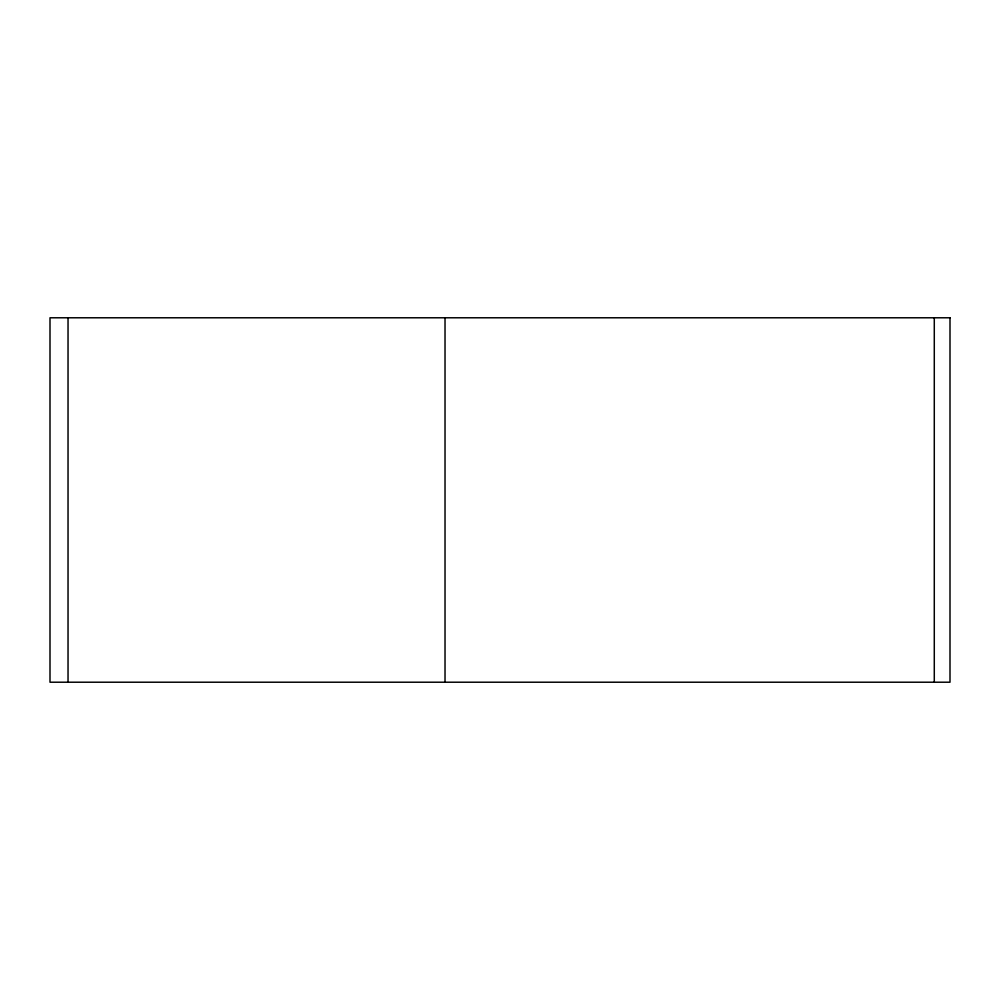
<?xml version="1.0" encoding="UTF-8"?>
<svg xmlns="http://www.w3.org/2000/svg" width="1000" height="1000" viewBox="0 0 1000 1000"><rect width="100%" height="100%" fill="white"/><g stroke="black" fill="none" stroke-linecap="round" stroke-linejoin="round"><path stroke-width="1.5" d="M934.287 317.787L934.287 682.212M445.025 317.787L445.025 682.212M68.037 317.787L68.037 682.212M950 317.787L50 317.787L50 682.212L950 682.212L950 317.787"/></g></svg>
